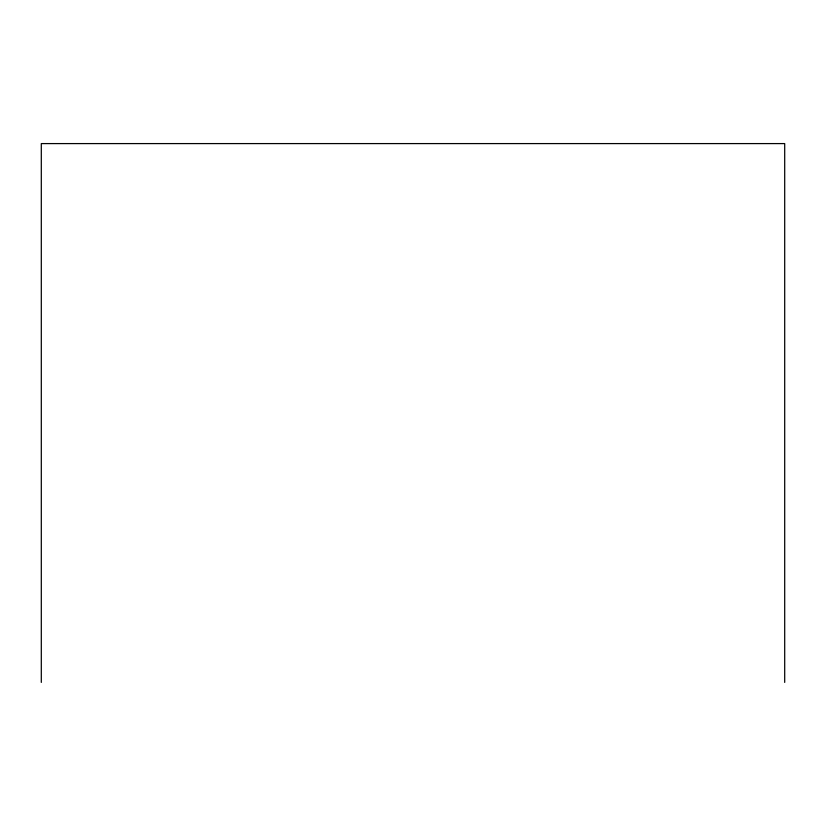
<?xml version="1.0" encoding="UTF-8"?>
<svg xmlns="http://www.w3.org/2000/svg" width="826" height="826" viewBox="0 0 826 826"><rect width="100%" height="100%" fill="white"/><g stroke="black" fill="none" stroke-linecap="round" stroke-linejoin="round"><path stroke-width="1.24" d="M784.7 682.41L784.7 143.59L41.3 143.59L41.3 682.41"/></g></svg>
